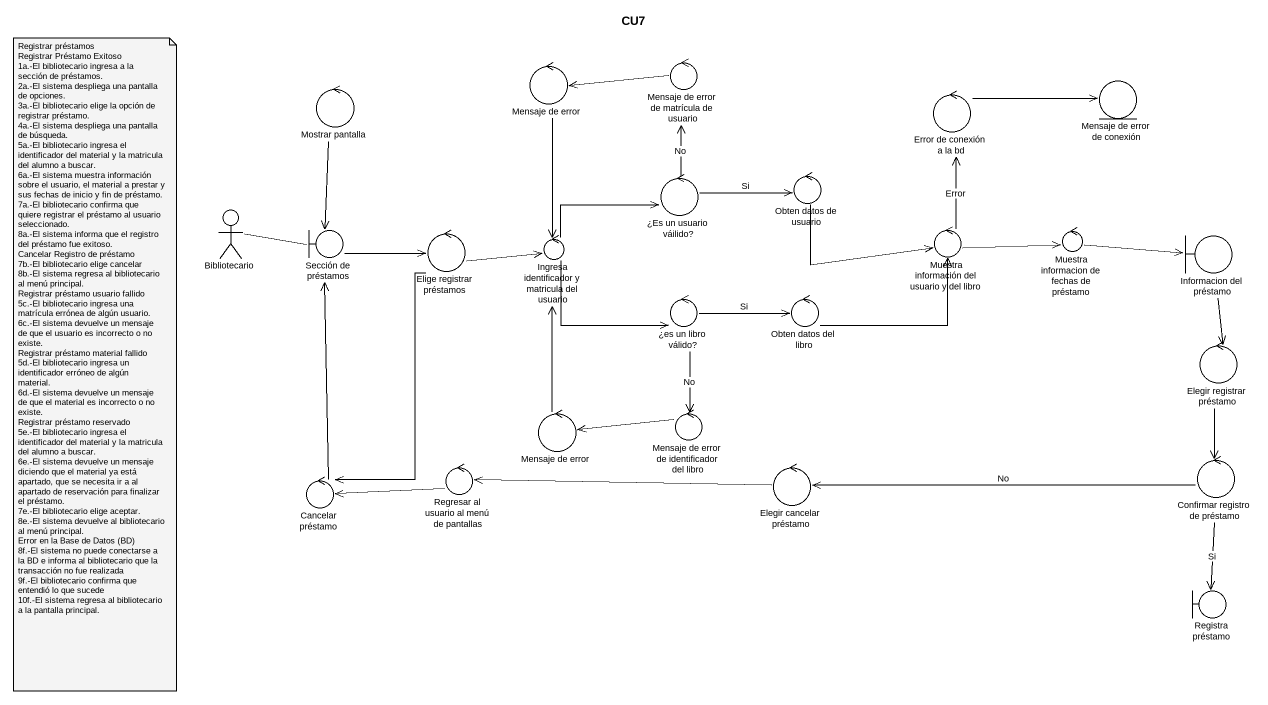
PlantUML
@startuml
title CU7
control "Mensaje de error" as Mensaje_de_error
control "Mensaje de error de matrícula de usuario" as Mensaje_de_error_de
entity "Mensaje de error de conexión" as Mensaje_de_error_de_conexión
control "Mostrar pantalla" as Mostrar_pantalla
control "Error de conexión a la bd" as Error_de_conexión_a_la_bd
control "¿Es un usuario váilido?" as Es_un_usuario_váilido
control "Obten datos de usuario" as Obten_datos_de_usuario
actor Bibliotecario
boundary "Sección de préstamos" as Sección_de_préstamos
control "Elige registrar préstamos" as Elige_registrar_préstamos
control "Ingresa identificador y matricula del usuario" as Ingresa_identificador_y
control "Muestra información del usuario y del libro" as Muestra_información_del
control "Muestra informacion de fechas de préstamo" as Muestra_informacion_de
boundary "Informacion del préstamo" as Informacion_del_préstamo
control "¿es un libro válido?" as es_un_libro_válido
control "Obten datos del libro" as Obten_datos_del_libro
control "Elegir registrar préstamo" as Elegir_registrar_préstamo
control "Mensaje de error" as Mensaje_de_error_2
control "Mensaje de error de identificador del libro" as Mensaje_de_error_de_2
control "Regresar al usuario al menú de pantallas" as Regresar_al_usuario_al_menú
control "Elegir cancelar préstamo" as Elegir_cancelar_préstamo
control "Confirmar registro de préstamo" as Confirmar_registro_de
control "Cancelar préstamo" as Cancelar_préstamo
boundary "Registra préstamo" as Registra_préstamo
Mensaje_de_error --> Ingresa_identificador_y
Mensaje_de_error_de -left-> Mensaje_de_error
Mostrar_pantalla --> Sección_de_préstamos
Error_de_conexión_a_la_bd -right-> Mensaje_de_error_de_conexión
Es_un_usuario_váilido -up-> Mensaje_de_error_de : No
Es_un_usuario_váilido -right-> Obten_datos_de_usuario : Si
Obten_datos_de_usuario -right-> Muestra_información_del
Bibliotecario -right- Sección_de_préstamos
Sección_de_préstamos -right-> Elige_registrar_préstamos
Elige_registrar_préstamos -right-> Ingresa_identificador_y
Elige_registrar_préstamos --> Cancelar_préstamo
Ingresa_identificador_y -right-> Es_un_usuario_váilido
Ingresa_identificador_y -right-> es_un_libro_válido
Muestra_información_del -up-> Error_de_conexión_a_la_bd : Error
Muestra_información_del -right-> Muestra_informacion_de
Muestra_informacion_de -right-> Informacion_del_préstamo
Informacion_del_préstamo --> Elegir_registrar_préstamo
es_un_libro_válido -right-> Obten_datos_del_libro : Si
es_un_libro_válido --> Mensaje_de_error_de_2 : No
Obten_datos_del_libro -right-> Muestra_información_del
Elegir_registrar_préstamo --> Confirmar_registro_de
Mensaje_de_error_2 -up-> Ingresa_identificador_y
Mensaje_de_error_de_2 -left-> Mensaje_de_error_2
Regresar_al_usuario_al_menú -left-> Cancelar_préstamo
Elegir_cancelar_préstamo -left-> Regresar_al_usuario_al_menú
Confirmar_registro_de -left-> Elegir_cancelar_préstamo : No
Confirmar_registro_de --> Registra_préstamo : Si
Cancelar_préstamo -up-> Sección_de_préstamos
note as N1
  Registrar préstamos
  Registrar Préstamo Exitoso
  1a.-El bibliotecario ingresa a la sección de préstamos.
  2a.-El sistema despliega una pantalla de opciones.
  3a.-El bibliotecario elige la opción de registrar préstamo.
  4a.-El sistema despliega una pantalla de búsqueda.
  5a.-El bibliotecario ingresa el identificador del material y la matricula del alumno a buscar.
  6a.-El sistema muestra información sobre el usuario, el material a prestar y sus fechas de inicio y fin de préstamo.
  7a.-El bibliotecario confirma que quiere registrar el préstamo al usuario seleccionado.
  8a.-El sistema informa que el registro del préstamo fue exitoso.
  Cancelar Registro de préstamo
  7b.-El bibliotecario elige cancelar
  8b.-El sistema regresa al bibliotecario al menú principal.
  Registrar préstamo usuario fallido
  5c.-El bibliotecario ingresa una matrícula errónea de algún usuario.
  6c.-El sistema devuelve un mensaje de que el usuario es incorrecto o no existe.
  Registrar préstamo material fallido
  5d.-El bibliotecario ingresa un identificador erróneo de algún material.
  6d.-El sistema devuelve un mensaje de que el material es incorrecto o no existe.
  Registrar préstamo reservado
  5e.-El bibliotecario ingresa el identificador del material y la matricula del alumno a buscar.
  6e.-El sistema devuelve un mensaje diciendo que el material ya está apartado, que se necesita ir a al apartado de reservación para finalizar el préstamo.
  7e.-El bibliotecario elige aceptar.
  8e.-El sistema devuelve al bibliotecario al menú principal.
  Error en la Base de Datos (BD)
  8f.-El sistema no puede conectarse a la BD e informa al bibliotecario que la transacción no fue realizada
  9f.-El bibliotecario confirma que entendió lo que sucede
  10f.-El sistema regresa al bibliotecario a la pantalla principal.
end note
@enduml
